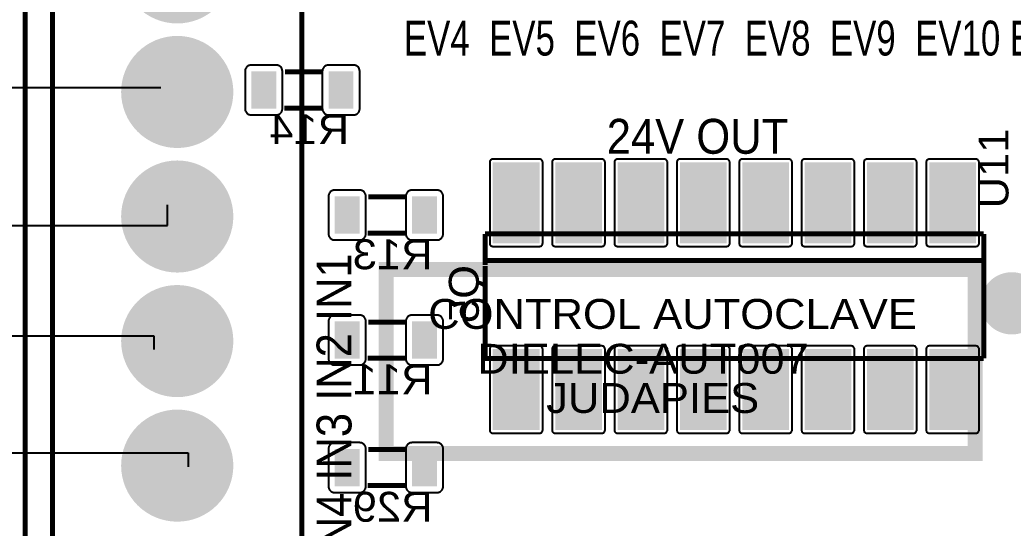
# Model space of a CAD drawing. Header units: inches. Extents: x 18.7 to 39.4, y 4.3 to 20.5.
# Drawn here: x 23.2 to 25.303, y 12.87 to 13.948 of the extents above; entities that cross this region are included whole.
import ezdxf

# ---------------------------------------------------------------- set-up
doc = ezdxf.new("R2010")
doc.units = ezdxf.units.IN
doc.header["$MEASUREMENT"] = 0
doc.layers.add('WIRES', color=7, linetype='Continuous')
doc.styles.get("Standard").update_dxf_attribs({"font": 'arial.ttf'})

# ---------------------------------------------------------------- blocks, each defined once
blk = doc.blocks.new('RPAD')
blk.add_trace([(-0.5, -0.5), (-0.5, 0.5), (0.5, -0.5), (0.5, 0.5)])
blk = doc.blocks.new('EPAD')
at = {"const_width": 0.5}
blk.add_lwpolyline([(-0.25, 0, 1), (0.25, 0, 1)], format="xyb", close=True, dxfattribs=at)
blk = doc.blocks.new('NextionControlV4')
for points, const_width in [([(41.8232, 12.2592), (48.3286, 12.2592), (48.3286, 16.8025), (41.8232, 16.8025), (41.8232, 12.2592)], 0.008), ([(41.8232, 12.2592), (48.3286, 12.2592), (48.3286, 16.8025), (41.8232, 16.8025), (41.8232, 12.2592)], 0.008), ([(41.8232, 12.2592), (48.3286, 12.2592), (48.3286, 16.8025), (41.8232, 16.8025), (41.8232, 12.2592)], 0.008), ([(42.2673, 14.8891), (41.8673, 14.8891), (41.8673, 16.4891)], 0.008), ([(42.2673, 14.8891), (41.8673, 14.8891), (41.8673, 16.4891)], 0.008), ([(42.2673, 14.8891), (41.8673, 14.8891), (41.8673, 16.4891)], 0.008), ([(42.2673, 16.4891), (42.2673, 14.8891)], 0.008), ([(42.2673, 16.4891), (42.2673, 14.8891)], 0.008), ([(42.2673, 16.4891), (42.2673, 14.8891)], 0.008), ([(42.24, 16.2213), (42.299, 16.2213)], 0.008), ([(42.24, 16.2213), (42.299, 16.2213)], 0.008), ([(42.24, 16.2213), (42.299, 16.2213)], 0.008), ([(42.239, 16.1633), (42.299, 16.1633)], 0.008), ([(42.239, 16.1633), (42.299, 16.1633)], 0.008), ([(42.239, 16.1633), (42.299, 16.1633)], 0.008), ([(42.3739, 16.0205), (42.4329, 16.0205)], 0.008), ([(42.3739, 16.0205), (42.4329, 16.0205)], 0.008), ([(42.3739, 16.0205), (42.4329, 16.0205)], 0.008), ([(42.3729, 15.9625), (42.4329, 15.9625)], 0.008), ([(42.3729, 15.9625), (42.4329, 15.9625)], 0.008), ([(42.3729, 15.9625), (42.4329, 15.9625)], 0.008), ([(42.561, 15.9612), (42.561, 15.9112)], 0.008), ([(42.561, 15.9612), (43.361, 15.9612)], 0.008), ([(42.561, 15.9612), (42.561, 15.9112)], 0.008), ([(42.561, 15.9612), (43.361, 15.9612)], 0.008), ([(42.561, 15.9612), (42.561, 15.9112)], 0.008), ([(42.561, 15.9612), (43.361, 15.9612)], 0.008), ([(43.361, 15.9612), (43.361, 15.7612)], 0.008), ([(43.361, 15.9612), (43.361, 15.7612)], 0.008), ([(43.361, 15.9612), (43.361, 15.7612)], 0.008), ([(42.4025, 15.6086), (43.3473, 15.6086), (43.3473, 15.9039), (42.4025, 15.9039), (42.4025, 15.6086)], 0.024), ([(42.4025, 15.6086), (43.3473, 15.6086), (43.3473, 15.9039), (42.4025, 15.9039), (42.4025, 15.6086)], 0.024), ([(42.4025, 15.6086), (43.3473, 15.6086), (43.3473, 15.9039), (42.4025, 15.9039), (42.4025, 15.6086)], 0.024), ([(43.3649, 15.9186), (42.5649, 15.9186)], 0.008), ([(43.3649, 15.9186), (42.5649, 15.9186)], 0.008), ([(43.3649, 15.9186), (42.5649, 15.9186)], 0.008), ([(42.561, 15.9096), (42.561, 15.7612)], 0.008), ([(42.561, 15.9096), (42.561, 15.7612)], 0.008), ([(42.561, 15.9096), (42.561, 15.7612)], 0.008), ([(42.3739, 15.8197), (42.4329, 15.8197)], 0.008), ([(42.3739, 15.8197), (42.4329, 15.8197)], 0.008), ([(42.3739, 15.8197), (42.4329, 15.8197)], 0.008), ([(42.3729, 15.7617), (42.4329, 15.7617)], 0.008), ([(42.3729, 15.7617), (42.4329, 15.7617)], 0.008), ([(42.3729, 15.7617), (42.4329, 15.7617)], 0.008), ([(43.361, 15.7612), (42.561, 15.7612)], 0.008), ([(43.361, 15.7612), (42.561, 15.7612)], 0.008), ([(43.361, 15.7612), (42.561, 15.7612)], 0.008), ([(42.3739, 15.615), (42.4329, 15.615)], 0.008), ([(42.3739, 15.615), (42.4329, 15.615)], 0.008), ([(42.3739, 15.615), (42.4329, 15.615)], 0.008), ([(42.3729, 15.557), (42.4329, 15.557)], 0.008), ([(42.3729, 15.557), (42.4329, 15.557)], 0.008), ([(42.3729, 15.557), (42.4329, 15.557)], 0.008)]:
    blk.add_lwpolyline(points, dxfattribs=dict(const_width=const_width))
for points in [[(42.186, 16.1523), (42.226, 16.1523), (42.2271, 16.1523), (42.2281, 16.1525), (42.2291, 16.1527), (42.23, 16.153), (42.2309, 16.1535), (42.2317, 16.154), (42.2324, 16.1545), (42.2332, 16.1552), (42.2338, 16.1559), (42.2344, 16.1566), (42.2349, 16.1575), (42.2353, 16.1583), (42.2356, 16.1593), (42.2358, 16.1602), (42.236, 16.1612), (42.236, 16.1623), (42.236, 16.2223), (42.236, 16.2233), (42.2358, 16.2243), (42.2356, 16.2253), (42.2353, 16.2262), (42.2349, 16.2271), (42.2344, 16.2279), (42.2338, 16.2287), (42.2332, 16.2294), (42.2324, 16.23), (42.2317, 16.2306), (42.2309, 16.2311), (42.23, 16.2315), (42.2291, 16.2318), (42.2281, 16.2321), (42.2271, 16.2322), (42.226, 16.2323), (42.186, 16.2323), (42.185, 16.2322), (42.184, 16.2321), (42.183, 16.2318), (42.1821, 16.2315), (42.1812, 16.2311), (42.1804, 16.2306), (42.1796, 16.23), (42.1789, 16.2294), (42.1783, 16.2287), (42.1777, 16.2279), (42.1772, 16.2271), (42.1768, 16.2262), (42.1765, 16.2253), (42.1762, 16.2243), (42.1761, 16.2233), (42.176, 16.2223), (42.176, 16.1623), (42.1761, 16.1612), (42.1762, 16.1602), (42.1765, 16.1593), (42.1768, 16.1583), (42.1772, 16.1575), (42.1777, 16.1566), (42.1783, 16.1559), (42.1789, 16.1552), (42.1796, 16.1545), (42.1804, 16.154), (42.1812, 16.1535), (42.1821, 16.153), (42.183, 16.1527), (42.184, 16.1525), (42.185, 16.1523), (42.186, 16.1523)], [(42.31, 16.1523), (42.35, 16.1523), (42.3511, 16.1523), (42.3521, 16.1525), (42.3531, 16.1527), (42.354, 16.153), (42.3549, 16.1535), (42.3557, 16.154), (42.3564, 16.1545), (42.3572, 16.1552), (42.3578, 16.1559), (42.3584, 16.1566), (42.3589, 16.1575), (42.3593, 16.1583), (42.3596, 16.1593), (42.3598, 16.1602), (42.36, 16.1612), (42.36, 16.1623), (42.36, 16.2223), (42.36, 16.2233), (42.3598, 16.2243), (42.3596, 16.2253), (42.3593, 16.2262), (42.3589, 16.2271), (42.3584, 16.2279), (42.3578, 16.2287), (42.3572, 16.2294), (42.3564, 16.23), (42.3557, 16.2306), (42.3549, 16.2311), (42.354, 16.2315), (42.3531, 16.2318), (42.3521, 16.2321), (42.3511, 16.2322), (42.35, 16.2323), (42.31, 16.2323), (42.309, 16.2322), (42.308, 16.2321), (42.307, 16.2318), (42.3061, 16.2315), (42.3052, 16.2311), (42.3044, 16.2306), (42.3036, 16.23), (42.3029, 16.2294), (42.3023, 16.2287), (42.3017, 16.2279), (42.3012, 16.2271), (42.3008, 16.2262), (42.3005, 16.2253), (42.3002, 16.2243), (42.3001, 16.2233), (42.3, 16.2223), (42.3, 16.1623), (42.3001, 16.1612), (42.3002, 16.1602), (42.3005, 16.1593), (42.3008, 16.1583), (42.3012, 16.1575), (42.3017, 16.1566), (42.3023, 16.1559), (42.3029, 16.1552), (42.3036, 16.1545), (42.3044, 16.154), (42.3052, 16.1535), (42.3061, 16.153), (42.307, 16.1527), (42.308, 16.1525), (42.309, 16.1523), (42.31, 16.1523)], [(42.5735, 15.9412), (42.6485, 15.9412), (42.6495, 15.9413), (42.6504, 15.9416), (42.6513, 15.942), (42.652, 15.9426), (42.6526, 15.9433), (42.6531, 15.9442), (42.6534, 15.9451), (42.6535, 15.9462), (42.6535, 16.0762), (42.6534, 16.0772), (42.6531, 16.0781), (42.6526, 16.079), (42.652, 16.0797), (42.6513, 16.0803), (42.6504, 16.0808), (42.6495, 16.0811), (42.6485, 16.0812), (42.5735, 16.0812), (42.5724, 16.0811), (42.5715, 16.0808), (42.5706, 16.0803), (42.5699, 16.0797), (42.5693, 16.079), (42.5689, 16.0781), (42.5686, 16.0772), (42.5685, 16.0762), (42.5685, 15.9462), (42.5686, 15.9451), (42.5689, 15.9442), (42.5693, 15.9433), (42.5699, 15.9426), (42.5706, 15.942), (42.5715, 15.9416), (42.5724, 15.9413), (42.5735, 15.9412)], [(42.6735, 15.9412), (42.7485, 15.9412), (42.7495, 15.9413), (42.7504, 15.9416), (42.7513, 15.942), (42.752, 15.9426), (42.7526, 15.9433), (42.7531, 15.9442), (42.7534, 15.9451), (42.7535, 15.9462), (42.7535, 16.0762), (42.7534, 16.0772), (42.7531, 16.0781), (42.7526, 16.079), (42.752, 16.0797), (42.7513, 16.0803), (42.7504, 16.0808), (42.7495, 16.0811), (42.7485, 16.0812), (42.6735, 16.0812), (42.6724, 16.0811), (42.6715, 16.0808), (42.6706, 16.0803), (42.6699, 16.0797), (42.6693, 16.079), (42.6689, 16.0781), (42.6686, 16.0772), (42.6685, 16.0762), (42.6685, 15.9462), (42.6686, 15.9451), (42.6689, 15.9442), (42.6693, 15.9433), (42.6699, 15.9426), (42.6706, 15.942), (42.6715, 15.9416), (42.6724, 15.9413), (42.6735, 15.9412)], [(42.7735, 15.9412), (42.8485, 15.9412), (42.8495, 15.9413), (42.8504, 15.9416), (42.8513, 15.942), (42.852, 15.9426), (42.8526, 15.9433), (42.8531, 15.9442), (42.8534, 15.9451), (42.8535, 15.9462), (42.8535, 16.0762), (42.8534, 16.0772), (42.8531, 16.0781), (42.8526, 16.079), (42.852, 16.0797), (42.8513, 16.0803), (42.8504, 16.0808), (42.8495, 16.0811), (42.8485, 16.0812), (42.7735, 16.0812), (42.7724, 16.0811), (42.7715, 16.0808), (42.7706, 16.0803), (42.7699, 16.0797), (42.7693, 16.079), (42.7689, 16.0781), (42.7686, 16.0772), (42.7685, 16.0762), (42.7685, 15.9462), (42.7686, 15.9451), (42.7689, 15.9442), (42.7693, 15.9433), (42.7699, 15.9426), (42.7706, 15.942), (42.7715, 15.9416), (42.7724, 15.9413), (42.7735, 15.9412)], [(42.8735, 15.9412), (42.9485, 15.9412), (42.9495, 15.9413), (42.9504, 15.9416), (42.9513, 15.942), (42.952, 15.9426), (42.9526, 15.9433), (42.9531, 15.9442), (42.9534, 15.9451), (42.9535, 15.9462), (42.9535, 16.0762), (42.9534, 16.0772), (42.9531, 16.0781), (42.9526, 16.079), (42.952, 16.0797), (42.9513, 16.0803), (42.9504, 16.0808), (42.9495, 16.0811), (42.9485, 16.0812), (42.8735, 16.0812), (42.8724, 16.0811), (42.8715, 16.0808), (42.8706, 16.0803), (42.8699, 16.0797), (42.8693, 16.079), (42.8689, 16.0781), (42.8686, 16.0772), (42.8685, 16.0762), (42.8685, 15.9462), (42.8686, 15.9451), (42.8689, 15.9442), (42.8693, 15.9433), (42.8699, 15.9426), (42.8706, 15.942), (42.8715, 15.9416), (42.8724, 15.9413), (42.8735, 15.9412)], [(42.9735, 15.9412), (43.0485, 15.9412), (43.0495, 15.9413), (43.0504, 15.9416), (43.0513, 15.942), (43.052, 15.9426), (43.0526, 15.9433), (43.0531, 15.9442), (43.0534, 15.9451), (43.0535, 15.9462), (43.0535, 16.0762), (43.0534, 16.0772), (43.0531, 16.0781), (43.0526, 16.079), (43.052, 16.0797), (43.0513, 16.0803), (43.0504, 16.0808), (43.0495, 16.0811), (43.0485, 16.0812), (42.9735, 16.0812), (42.9724, 16.0811), (42.9715, 16.0808), (42.9706, 16.0803), (42.9699, 16.0797), (42.9693, 16.079), (42.9689, 16.0781), (42.9686, 16.0772), (42.9685, 16.0762), (42.9685, 15.9462), (42.9686, 15.9451), (42.9689, 15.9442), (42.9693, 15.9433), (42.9699, 15.9426), (42.9706, 15.942), (42.9715, 15.9416), (42.9724, 15.9413), (42.9735, 15.9412)], [(43.0735, 15.9412), (43.1485, 15.9412), (43.1495, 15.9413), (43.1504, 15.9416), (43.1513, 15.942), (43.152, 15.9426), (43.1526, 15.9433), (43.1531, 15.9442), (43.1534, 15.9451), (43.1535, 15.9462), (43.1535, 16.0762), (43.1534, 16.0772), (43.1531, 16.0781), (43.1526, 16.079), (43.152, 16.0797), (43.1513, 16.0803), (43.1504, 16.0808), (43.1495, 16.0811), (43.1485, 16.0812), (43.0735, 16.0812), (43.0724, 16.0811), (43.0715, 16.0808), (43.0706, 16.0803), (43.0699, 16.0797), (43.0693, 16.079), (43.0689, 16.0781), (43.0686, 16.0772), (43.0685, 16.0762), (43.0685, 15.9462), (43.0686, 15.9451), (43.0689, 15.9442), (43.0693, 15.9433), (43.0699, 15.9426), (43.0706, 15.942), (43.0715, 15.9416), (43.0724, 15.9413), (43.0735, 15.9412)], [(43.1735, 15.9412), (43.2485, 15.9412), (43.2495, 15.9413), (43.2504, 15.9416), (43.2513, 15.942), (43.252, 15.9426), (43.2526, 15.9433), (43.2531, 15.9442), (43.2534, 15.9451), (43.2535, 15.9462), (43.2535, 16.0762), (43.2534, 16.0772), (43.2531, 16.0781), (43.2526, 16.079), (43.252, 16.0797), (43.2513, 16.0803), (43.2504, 16.0808), (43.2495, 16.0811), (43.2485, 16.0812), (43.1735, 16.0812), (43.1724, 16.0811), (43.1715, 16.0808), (43.1706, 16.0803), (43.1699, 16.0797), (43.1693, 16.079), (43.1689, 16.0781), (43.1686, 16.0772), (43.1685, 16.0762), (43.1685, 15.9462), (43.1686, 15.9451), (43.1689, 15.9442), (43.1693, 15.9433), (43.1699, 15.9426), (43.1706, 15.942), (43.1715, 15.9416), (43.1724, 15.9413), (43.1735, 15.9412)], [(43.2735, 15.9412), (43.3485, 15.9412), (43.3495, 15.9413), (43.3504, 15.9416), (43.3513, 15.942), (43.352, 15.9426), (43.3526, 15.9433), (43.3531, 15.9442), (43.3534, 15.9451), (43.3535, 15.9462), (43.3535, 16.0762), (43.3534, 16.0772), (43.3531, 16.0781), (43.3526, 16.079), (43.352, 16.0797), (43.3513, 16.0803), (43.3504, 16.0808), (43.3495, 16.0811), (43.3485, 16.0812), (43.2735, 16.0812), (43.2724, 16.0811), (43.2715, 16.0808), (43.2706, 16.0803), (43.2699, 16.0797), (43.2693, 16.079), (43.2689, 16.0781), (43.2686, 16.0772), (43.2685, 16.0762), (43.2685, 15.9462), (43.2686, 15.9451), (43.2689, 15.9442), (43.2693, 15.9433), (43.2699, 15.9426), (43.2706, 15.942), (43.2715, 15.9416), (43.2724, 15.9413), (43.2735, 15.9412)], [(42.3199, 15.9515), (42.3599, 15.9515), (42.3609, 15.9515), (42.3619, 15.9517), (42.3629, 15.9519), (42.3638, 15.9523), (42.3647, 15.9527), (42.3655, 15.9532), (42.3663, 15.9537), (42.367, 15.9544), (42.3677, 15.9551), (42.3682, 15.9558), (42.3687, 15.9567), (42.3691, 15.9575), (42.3695, 15.9585), (42.3697, 15.9594), (42.3699, 15.9604), (42.3699, 15.9615), (42.3699, 16.0215), (42.3699, 16.0225), (42.3697, 16.0235), (42.3695, 16.0245), (42.3691, 16.0254), (42.3687, 16.0263), (42.3682, 16.0271), (42.3677, 16.0279), (42.367, 16.0286), (42.3663, 16.0292), (42.3655, 16.0298), (42.3647, 16.0303), (42.3638, 16.0307), (42.3629, 16.031), (42.3619, 16.0313), (42.3609, 16.0314), (42.3599, 16.0315), (42.3199, 16.0315), (42.3189, 16.0314), (42.3179, 16.0313), (42.3169, 16.031), (42.316, 16.0307), (42.3151, 16.0303), (42.3143, 16.0298), (42.3135, 16.0292), (42.3128, 16.0286), (42.3122, 16.0279), (42.3116, 16.0271), (42.3111, 16.0263), (42.3107, 16.0254), (42.3103, 16.0245), (42.3101, 16.0235), (42.31, 16.0225), (42.3099, 16.0215), (42.3099, 15.9615), (42.31, 15.9604), (42.3101, 15.9594), (42.3103, 15.9585), (42.3107, 15.9575), (42.3111, 15.9567), (42.3116, 15.9558), (42.3122, 15.9551), (42.3128, 15.9544), (42.3135, 15.9537), (42.3143, 15.9532), (42.3151, 15.9527), (42.316, 15.9523), (42.3169, 15.9519), (42.3179, 15.9517), (42.3189, 15.9515), (42.3199, 15.9515)], [(42.4439, 15.9515), (42.4839, 15.9515), (42.4849, 15.9515), (42.4859, 15.9517), (42.4869, 15.9519), (42.4878, 15.9523), (42.4887, 15.9527), (42.4895, 15.9532), (42.4903, 15.9537), (42.491, 15.9544), (42.4917, 15.9551), (42.4922, 15.9558), (42.4927, 15.9567), (42.4931, 15.9575), (42.4935, 15.9585), (42.4937, 15.9594), (42.4939, 15.9604), (42.4939, 15.9615), (42.4939, 16.0215), (42.4939, 16.0225), (42.4937, 16.0235), (42.4935, 16.0245), (42.4931, 16.0254), (42.4927, 16.0263), (42.4922, 16.0271), (42.4917, 16.0279), (42.491, 16.0286), (42.4903, 16.0292), (42.4895, 16.0298), (42.4887, 16.0303), (42.4878, 16.0307), (42.4869, 16.031), (42.4859, 16.0313), (42.4849, 16.0314), (42.4839, 16.0315), (42.4439, 16.0315), (42.4429, 16.0314), (42.4419, 16.0313), (42.4409, 16.031), (42.44, 16.0307), (42.4391, 16.0303), (42.4383, 16.0298), (42.4375, 16.0292), (42.4368, 16.0286), (42.4362, 16.0279), (42.4356, 16.0271), (42.4351, 16.0263), (42.4347, 16.0254), (42.4343, 16.0245), (42.4341, 16.0235), (42.434, 16.0225), (42.4339, 16.0215), (42.4339, 15.9615), (42.434, 15.9604), (42.4341, 15.9594), (42.4343, 15.9585), (42.4347, 15.9575), (42.4351, 15.9567), (42.4356, 15.9558), (42.4362, 15.9551), (42.4368, 15.9544), (42.4375, 15.9537), (42.4383, 15.9532), (42.4391, 15.9527), (42.44, 15.9523), (42.4409, 15.9519), (42.4419, 15.9517), (42.4429, 15.9515), (42.4439, 15.9515)], [(42.3199, 15.7507), (42.3599, 15.7507), (42.3609, 15.7507), (42.3619, 15.7509), (42.3629, 15.7511), (42.3638, 15.7515), (42.3647, 15.7519), (42.3655, 15.7524), (42.3663, 15.7529), (42.367, 15.7536), (42.3677, 15.7543), (42.3682, 15.7551), (42.3687, 15.7559), (42.3691, 15.7568), (42.3695, 15.7577), (42.3697, 15.7586), (42.3699, 15.7597), (42.3699, 15.7607), (42.3699, 15.8207), (42.3699, 15.8217), (42.3697, 15.8227), (42.3695, 15.8237), (42.3691, 15.8246), (42.3687, 15.8255), (42.3682, 15.8263), (42.3677, 15.8271), (42.367, 15.8278), (42.3663, 15.8284), (42.3655, 15.829), (42.3647, 15.8295), (42.3638, 15.8299), (42.3629, 15.8303), (42.3619, 15.8305), (42.3609, 15.8306), (42.3599, 15.8307), (42.3199, 15.8307), (42.3189, 15.8306), (42.3179, 15.8305), (42.3169, 15.8303), (42.316, 15.8299), (42.3151, 15.8295), (42.3143, 15.829), (42.3135, 15.8284), (42.3128, 15.8278), (42.3122, 15.8271), (42.3116, 15.8263), (42.3111, 15.8255), (42.3107, 15.8246), (42.3103, 15.8237), (42.3101, 15.8227), (42.31, 15.8217), (42.3099, 15.8207), (42.3099, 15.7607), (42.31, 15.7597), (42.3101, 15.7586), (42.3103, 15.7577), (42.3107, 15.7568), (42.3111, 15.7559), (42.3116, 15.7551), (42.3122, 15.7543), (42.3128, 15.7536), (42.3135, 15.7529), (42.3143, 15.7524), (42.3151, 15.7519), (42.316, 15.7515), (42.3169, 15.7511), (42.3179, 15.7509), (42.3189, 15.7507), (42.3199, 15.7507)], [(42.4439, 15.7507), (42.4839, 15.7507), (42.4849, 15.7507), (42.4859, 15.7509), (42.4869, 15.7511), (42.4878, 15.7515), (42.4887, 15.7519), (42.4895, 15.7524), (42.4903, 15.7529), (42.491, 15.7536), (42.4917, 15.7543), (42.4922, 15.7551), (42.4927, 15.7559), (42.4931, 15.7568), (42.4935, 15.7577), (42.4937, 15.7586), (42.4939, 15.7597), (42.4939, 15.7607), (42.4939, 15.8207), (42.4939, 15.8217), (42.4937, 15.8227), (42.4935, 15.8237), (42.4931, 15.8246), (42.4927, 15.8255), (42.4922, 15.8263), (42.4917, 15.8271), (42.491, 15.8278), (42.4903, 15.8284), (42.4895, 15.829), (42.4887, 15.8295), (42.4878, 15.8299), (42.4869, 15.8303), (42.4859, 15.8305), (42.4849, 15.8306), (42.4839, 15.8307), (42.4439, 15.8307), (42.4429, 15.8306), (42.4419, 15.8305), (42.4409, 15.8303), (42.44, 15.8299), (42.4391, 15.8295), (42.4383, 15.829), (42.4375, 15.8284), (42.4368, 15.8278), (42.4362, 15.8271), (42.4356, 15.8263), (42.4351, 15.8255), (42.4347, 15.8246), (42.4343, 15.8237), (42.4341, 15.8227), (42.434, 15.8217), (42.4339, 15.8207), (42.4339, 15.7607), (42.434, 15.7597), (42.4341, 15.7586), (42.4343, 15.7577), (42.4347, 15.7568), (42.4351, 15.7559), (42.4356, 15.7551), (42.4362, 15.7543), (42.4368, 15.7536), (42.4375, 15.7529), (42.4383, 15.7524), (42.4391, 15.7519), (42.44, 15.7515), (42.4409, 15.7511), (42.4419, 15.7509), (42.4429, 15.7507), (42.4439, 15.7507)], [(42.5735, 15.6412), (42.6485, 15.6412), (42.6495, 15.6413), (42.6504, 15.6416), (42.6513, 15.642), (42.652, 15.6426), (42.6526, 15.6433), (42.6531, 15.6442), (42.6534, 15.6451), (42.6535, 15.6462), (42.6535, 15.7762), (42.6534, 15.7772), (42.6531, 15.7781), (42.6526, 15.779), (42.652, 15.7797), (42.6513, 15.7803), (42.6504, 15.7808), (42.6495, 15.7811), (42.6485, 15.7812), (42.5735, 15.7812), (42.5724, 15.7811), (42.5715, 15.7808), (42.5706, 15.7803), (42.5699, 15.7797), (42.5693, 15.779), (42.5689, 15.7781), (42.5686, 15.7772), (42.5685, 15.7762), (42.5685, 15.6462), (42.5686, 15.6451), (42.5689, 15.6442), (42.5693, 15.6433), (42.5699, 15.6426), (42.5706, 15.642), (42.5715, 15.6416), (42.5724, 15.6413), (42.5735, 15.6412)], [(42.6735, 15.6412), (42.7485, 15.6412), (42.7495, 15.6413), (42.7504, 15.6416), (42.7513, 15.642), (42.752, 15.6426), (42.7526, 15.6433), (42.7531, 15.6442), (42.7534, 15.6451), (42.7535, 15.6462), (42.7535, 15.7762), (42.7534, 15.7772), (42.7531, 15.7781), (42.7526, 15.779), (42.752, 15.7797), (42.7513, 15.7803), (42.7504, 15.7808), (42.7495, 15.7811), (42.7485, 15.7812), (42.6735, 15.7812), (42.6724, 15.7811), (42.6715, 15.7808), (42.6706, 15.7803), (42.6699, 15.7797), (42.6693, 15.779), (42.6689, 15.7781), (42.6686, 15.7772), (42.6685, 15.7762), (42.6685, 15.6462), (42.6686, 15.6451), (42.6689, 15.6442), (42.6693, 15.6433), (42.6699, 15.6426), (42.6706, 15.642), (42.6715, 15.6416), (42.6724, 15.6413), (42.6735, 15.6412)], [(42.7735, 15.6412), (42.8485, 15.6412), (42.8495, 15.6413), (42.8504, 15.6416), (42.8513, 15.642), (42.852, 15.6426), (42.8526, 15.6433), (42.8531, 15.6442), (42.8534, 15.6451), (42.8535, 15.6462), (42.8535, 15.7762), (42.8534, 15.7772), (42.8531, 15.7781), (42.8526, 15.779), (42.852, 15.7797), (42.8513, 15.7803), (42.8504, 15.7808), (42.8495, 15.7811), (42.8485, 15.7812), (42.7735, 15.7812), (42.7724, 15.7811), (42.7715, 15.7808), (42.7706, 15.7803), (42.7699, 15.7797), (42.7693, 15.779), (42.7689, 15.7781), (42.7686, 15.7772), (42.7685, 15.7762), (42.7685, 15.6462), (42.7686, 15.6451), (42.7689, 15.6442), (42.7693, 15.6433), (42.7699, 15.6426), (42.7706, 15.642), (42.7715, 15.6416), (42.7724, 15.6413), (42.7735, 15.6412)], [(42.8735, 15.6412), (42.9485, 15.6412), (42.9495, 15.6413), (42.9504, 15.6416), (42.9513, 15.642), (42.952, 15.6426), (42.9526, 15.6433), (42.9531, 15.6442), (42.9534, 15.6451), (42.9535, 15.6462), (42.9535, 15.7762), (42.9534, 15.7772), (42.9531, 15.7781), (42.9526, 15.779), (42.952, 15.7797), (42.9513, 15.7803), (42.9504, 15.7808), (42.9495, 15.7811), (42.9485, 15.7812), (42.8735, 15.7812), (42.8724, 15.7811), (42.8715, 15.7808), (42.8706, 15.7803), (42.8699, 15.7797), (42.8693, 15.779), (42.8689, 15.7781), (42.8686, 15.7772), (42.8685, 15.7762), (42.8685, 15.6462), (42.8686, 15.6451), (42.8689, 15.6442), (42.8693, 15.6433), (42.8699, 15.6426), (42.8706, 15.642), (42.8715, 15.6416), (42.8724, 15.6413), (42.8735, 15.6412)], [(42.9735, 15.6412), (43.0485, 15.6412), (43.0495, 15.6413), (43.0504, 15.6416), (43.0513, 15.642), (43.052, 15.6426), (43.0526, 15.6433), (43.0531, 15.6442), (43.0534, 15.6451), (43.0535, 15.6462), (43.0535, 15.7762), (43.0534, 15.7772), (43.0531, 15.7781), (43.0526, 15.779), (43.052, 15.7797), (43.0513, 15.7803), (43.0504, 15.7808), (43.0495, 15.7811), (43.0485, 15.7812), (42.9735, 15.7812), (42.9724, 15.7811), (42.9715, 15.7808), (42.9706, 15.7803), (42.9699, 15.7797), (42.9693, 15.779), (42.9689, 15.7781), (42.9686, 15.7772), (42.9685, 15.7762), (42.9685, 15.6462), (42.9686, 15.6451), (42.9689, 15.6442), (42.9693, 15.6433), (42.9699, 15.6426), (42.9706, 15.642), (42.9715, 15.6416), (42.9724, 15.6413), (42.9735, 15.6412)], [(43.0735, 15.6412), (43.1485, 15.6412), (43.1495, 15.6413), (43.1504, 15.6416), (43.1513, 15.642), (43.152, 15.6426), (43.1526, 15.6433), (43.1531, 15.6442), (43.1534, 15.6451), (43.1535, 15.6462), (43.1535, 15.7762), (43.1534, 15.7772), (43.1531, 15.7781), (43.1526, 15.779), (43.152, 15.7797), (43.1513, 15.7803), (43.1504, 15.7808), (43.1495, 15.7811), (43.1485, 15.7812), (43.0735, 15.7812), (43.0724, 15.7811), (43.0715, 15.7808), (43.0706, 15.7803), (43.0699, 15.7797), (43.0693, 15.779), (43.0689, 15.7781), (43.0686, 15.7772), (43.0685, 15.7762), (43.0685, 15.6462), (43.0686, 15.6451), (43.0689, 15.6442), (43.0693, 15.6433), (43.0699, 15.6426), (43.0706, 15.642), (43.0715, 15.6416), (43.0724, 15.6413), (43.0735, 15.6412)], [(43.1735, 15.6412), (43.2485, 15.6412), (43.2495, 15.6413), (43.2504, 15.6416), (43.2513, 15.642), (43.252, 15.6426), (43.2526, 15.6433), (43.2531, 15.6442), (43.2534, 15.6451), (43.2535, 15.6462), (43.2535, 15.7762), (43.2534, 15.7772), (43.2531, 15.7781), (43.2526, 15.779), (43.252, 15.7797), (43.2513, 15.7803), (43.2504, 15.7808), (43.2495, 15.7811), (43.2485, 15.7812), (43.1735, 15.7812), (43.1724, 15.7811), (43.1715, 15.7808), (43.1706, 15.7803), (43.1699, 15.7797), (43.1693, 15.779), (43.1689, 15.7781), (43.1686, 15.7772), (43.1685, 15.7762), (43.1685, 15.6462), (43.1686, 15.6451), (43.1689, 15.6442), (43.1693, 15.6433), (43.1699, 15.6426), (43.1706, 15.642), (43.1715, 15.6416), (43.1724, 15.6413), (43.1735, 15.6412)], [(43.2735, 15.6412), (43.3485, 15.6412), (43.3495, 15.6413), (43.3504, 15.6416), (43.3513, 15.642), (43.352, 15.6426), (43.3526, 15.6433), (43.3531, 15.6442), (43.3534, 15.6451), (43.3535, 15.6462), (43.3535, 15.7762), (43.3534, 15.7772), (43.3531, 15.7781), (43.3526, 15.779), (43.352, 15.7797), (43.3513, 15.7803), (43.3504, 15.7808), (43.3495, 15.7811), (43.3485, 15.7812), (43.2735, 15.7812), (43.2724, 15.7811), (43.2715, 15.7808), (43.2706, 15.7803), (43.2699, 15.7797), (43.2693, 15.779), (43.2689, 15.7781), (43.2686, 15.7772), (43.2685, 15.7762), (43.2685, 15.6462), (43.2686, 15.6451), (43.2689, 15.6442), (43.2693, 15.6433), (43.2699, 15.6426), (43.2706, 15.642), (43.2715, 15.6416), (43.2724, 15.6413), (43.2735, 15.6412)], [(42.3199, 15.546), (42.3599, 15.546), (42.3609, 15.546), (42.3619, 15.5462), (42.3629, 15.5464), (42.3638, 15.5467), (42.3647, 15.5472), (42.3655, 15.5477), (42.3663, 15.5482), (42.367, 15.5489), (42.3677, 15.5496), (42.3682, 15.5503), (42.3687, 15.5512), (42.3691, 15.552), (42.3695, 15.553), (42.3697, 15.5539), (42.3699, 15.5549), (42.3699, 15.556), (42.3699, 15.616), (42.3699, 15.617), (42.3697, 15.618), (42.3695, 15.619), (42.3691, 15.6199), (42.3687, 15.6208), (42.3682, 15.6216), (42.3677, 15.6224), (42.367, 15.6231), (42.3663, 15.6237), (42.3655, 15.6243), (42.3647, 15.6248), (42.3638, 15.6252), (42.3629, 15.6255), (42.3619, 15.6258), (42.3609, 15.6259), (42.3599, 15.626), (42.3199, 15.626), (42.3189, 15.6259), (42.3179, 15.6258), (42.3169, 15.6255), (42.316, 15.6252), (42.3151, 15.6248), (42.3143, 15.6243), (42.3135, 15.6237), (42.3128, 15.6231), (42.3122, 15.6224), (42.3116, 15.6216), (42.3111, 15.6208), (42.3107, 15.6199), (42.3103, 15.619), (42.3101, 15.618), (42.31, 15.617), (42.3099, 15.616), (42.3099, 15.556), (42.31, 15.5549), (42.3101, 15.5539), (42.3103, 15.553), (42.3107, 15.552), (42.3111, 15.5512), (42.3116, 15.5503), (42.3122, 15.5496), (42.3128, 15.5489), (42.3135, 15.5482), (42.3143, 15.5477), (42.3151, 15.5472), (42.316, 15.5467), (42.3169, 15.5464), (42.3179, 15.5462), (42.3189, 15.546), (42.3199, 15.546)], [(42.4439, 15.546), (42.4839, 15.546), (42.4849, 15.546), (42.4859, 15.5462), (42.4869, 15.5464), (42.4878, 15.5467), (42.4887, 15.5472), (42.4895, 15.5477), (42.4903, 15.5482), (42.491, 15.5489), (42.4917, 15.5496), (42.4922, 15.5503), (42.4927, 15.5512), (42.4931, 15.552), (42.4935, 15.553), (42.4937, 15.5539), (42.4939, 15.5549), (42.4939, 15.556), (42.4939, 15.616), (42.4939, 15.617), (42.4937, 15.618), (42.4935, 15.619), (42.4931, 15.6199), (42.4927, 15.6208), (42.4922, 15.6216), (42.4917, 15.6224), (42.491, 15.6231), (42.4903, 15.6237), (42.4895, 15.6243), (42.4887, 15.6248), (42.4878, 15.6252), (42.4869, 15.6255), (42.4859, 15.6258), (42.4849, 15.6259), (42.4839, 15.626), (42.4439, 15.626), (42.4429, 15.6259), (42.4419, 15.6258), (42.4409, 15.6255), (42.44, 15.6252), (42.4391, 15.6248), (42.4383, 15.6243), (42.4375, 15.6237), (42.4368, 15.6231), (42.4362, 15.6224), (42.4356, 15.6216), (42.4351, 15.6208), (42.4347, 15.6199), (42.4343, 15.619), (42.4341, 15.618), (42.434, 15.617), (42.4339, 15.616), (42.4339, 15.556), (42.434, 15.5549), (42.4341, 15.5539), (42.4343, 15.553), (42.4347, 15.552), (42.4351, 15.5512), (42.4356, 15.5503), (42.4362, 15.5496), (42.4368, 15.5489), (42.4375, 15.5482), (42.4383, 15.5477), (42.4391, 15.5472), (42.44, 15.5467), (42.4409, 15.5464), (42.4419, 15.5462), (42.4429, 15.546), (42.4439, 15.546)]]:
    blk.add_lwpolyline(points, close=True)
for p, xscale, yscale in [((42.0673, 16.3891), 0.18, 0.18), ((42.0673, 16.1891), 0.18, 0.18), ((42.0673, 15.9891), 0.18, 0.18), ((43.4058, 15.8497), 0.1, 0.1), ((42.0673, 15.7891), 0.18, 0.18), ((42.0673, 15.5891), 0.18, 0.18)]:
    blk.add_blockref('EPAD', p, dxfattribs=dict(xscale=xscale, yscale=yscale))
at = {"rotation": 180}
for p, xscale, yscale in [((42.206, 16.1923), 0.04, 0.06), ((42.33, 16.1923), 0.04, 0.06), ((42.611, 16.0112), 0.075, 0.13), ((42.711, 16.0112), 0.075, 0.13), ((42.811, 16.0112), 0.075, 0.13), ((42.911, 16.0112), 0.075, 0.13), ((43.011, 16.0112), 0.075, 0.13), ((43.111, 16.0112), 0.075, 0.13), ((43.211, 16.0112), 0.075, 0.13), ((43.311, 16.0112), 0.075, 0.13), ((42.3399, 15.9915), 0.04, 0.06), ((42.4639, 15.9915), 0.04, 0.06), ((42.3399, 15.7907), 0.04, 0.06), ((42.4639, 15.7907), 0.04, 0.06), ((42.611, 15.7112), 0.075, 0.13), ((42.711, 15.7112), 0.075, 0.13), ((42.811, 15.7112), 0.075, 0.13), ((42.911, 15.7112), 0.075, 0.13), ((43.011, 15.7112), 0.075, 0.13), ((43.111, 15.7112), 0.075, 0.13), ((43.211, 15.7112), 0.075, 0.13), ((43.311, 15.7112), 0.075, 0.13), ((42.3399, 15.586), 0.04, 0.06), ((42.4639, 15.586), 0.04, 0.06)]:
    blk.add_blockref('RPAD', p, dxfattribs=dict(at, xscale=xscale, yscale=yscale))
for s, height, width, p in [('EV4  EV5  EV6  EV7  EV8  EV9  EV10 EV11 EV12 EV13 EV14 EV15  +24  -24', 0.056, 0.714286, (42.4308, 16.2476)), ('EV4  EV5  EV6  EV7  EV8  EV9  EV10 EV11 EV12 EV13 EV14 EV15  +24  -24', 0.056, 0.714286, (42.4308, 16.2476)), ('EV4  EV5  EV6  EV7  EV8  EV9  EV10 EV11 EV12 EV13 EV14 EV15  +24  -24', 0.056, 0.714286, (42.4308, 16.2476)), ('24V OUT', 0.056, 0.892857, (42.7562, 16.0899)), ('24V OUT', 0.056, 0.892857, (42.7562, 16.0899)), ('24V OUT', 0.056, 0.892857, (42.7562, 16.0899)), ('CONTROL AUTOCLAVE', 0.048, 1.041667, (42.4698, 15.8087)), ('CONTROL AUTOCLAVE', 0.048, 1.041667, (42.4698, 15.8087)), ('CONTROL AUTOCLAVE', 0.048, 1.041667, (42.4698, 15.8087)), ('DIELEC-AUT007', 0.048, 1.041667, (42.5486, 15.7367)), ('DIELEC-AUT007', 0.048, 1.041667, (42.5486, 15.7367)), ('DIELEC-AUT007', 0.048, 1.041667, (42.5486, 15.7367)), ('JUDAPIES', 0.048, 1.041667, (42.6591, 15.6737)), ('JUDAPIES', 0.048, 1.041667, (42.6591, 15.6737)), ('JUDAPIES', 0.048, 1.041667, (42.6591, 15.6737))]:
    blk.add_text(s, height=height, dxfattribs=dict(width=width)).set_placement(p)
at = {"text_generation_flag": 2, "width": 1.041667}
for s, p in [('R14', (42.343, 16.1053)), ('R14', (42.343, 16.1053)), ('R14', (42.343, 16.1053)), ('R13', (42.4769, 15.9045)), ('R13', (42.4769, 15.9045)), ('R13', (42.4769, 15.9045)), ('R11', (42.4769, 15.7037)), ('R11', (42.4769, 15.7037)), ('R11', (42.4769, 15.7037)), ('R29', (42.4769, 15.499)), ('R29', (42.4769, 15.499)), ('R29', (42.4769, 15.499))]:
    blk.add_text(s, height=0.048, dxfattribs=at).set_placement(p)
for s, height, width, p in [('U11', 0.048, 1.041667, (43.4005, 16.0022)), ('U11', 0.048, 1.041667, (43.4005, 16.0022)), ('U11', 0.048, 1.041667, (43.4005, 16.0022)), ('IN8 IN7 IN6 IN5 IN4 IN3 IN2 IN1', 0.056, 0.892857, (42.3468, 14.9246)), ('IN8 IN7 IN6 IN5 IN4 IN3 IN2 IN1', 0.056, 0.892857, (42.3468, 14.9246)), ('IN8 IN7 IN6 IN5 IN4 IN3 IN2 IN1', 0.056, 0.892857, (42.3468, 14.9246))]:
    blk.add_text(s, height=height, rotation=90, dxfattribs=dict(width=width)).set_placement(p)
blk.add_text('Q5', height=0.048, rotation=90, dxfattribs=at).set_placement((42.551, 15.9112))
blk.add_text('Q5', height=0.048, rotation=90, dxfattribs=at).set_placement((42.551, 15.9112))
blk.add_text('Q5', height=0.048, rotation=90, dxfattribs=at).set_placement((42.551, 15.9112))

msp = doc.modelspace()

# ---------------------------------------------------------------- linework, layer by layer
at = {"layer": 'WIRES'}
for p, q in [((22.7084, 13.804), (23.4981, 13.804)), ((23.5127, 13.5118), (23.5127, 13.5557)), ((22.8108, 13.5118), (23.5127, 13.5118)), ((21.3776, 13.2781), (23.4835, 13.2781)), ((23.4835, 13.2781), (23.4835, 13.2489)), ((21.6262, 13.0297), (23.5566, 13.0297)), ((23.5566, 13.0297), (23.5566, 13.0005))]:
    msp.add_line(p, q, dxfattribs=at)

# ---------------------------------------------------------------- block references
at = {"xscale": 1.32, "yscale": 1.32, "zscale": 1.32}
msp.add_blockref('NextionControlV4', (-31.9957, -7.5748), dxfattribs=at)

doc.saveas('drawing.dxf')
